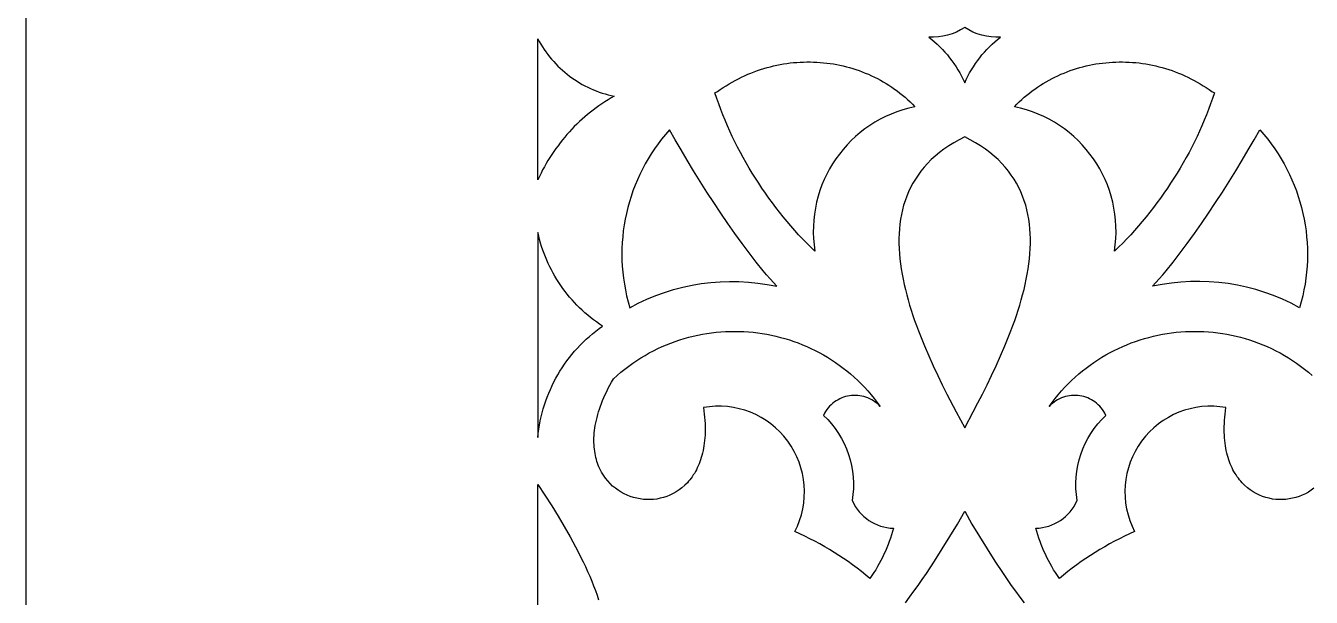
# Model space of a CAD drawing. Extents: x -660 to 660, y -460 to 460.
# Drawn here: x -660 to -509.4, y 122.3 to 189.2 of the extents above; entities that cross this region are included whole.
import ezdxf

# ---------------------------------------------------------------- set-up
doc = ezdxf.new("R2010")
doc.units = 0
doc.layers.add('LAYER_1', color=18, linetype='CONTINUOUS')

msp = doc.modelspace()

# ---------------------------------------------------------------- linework, layer by layer
at = {"layer": 'LAYER_1'}
for points in [[(-660, -460), (660, -460), (660, 460), (-660, 460)], [(-600, 171.2), (-600, 187.7), (-599.83, 187.38), (-599.65, 187.07), (-599.46, 186.75), (-599.26, 186.45), (-599.05, 186.15), (-598.84, 185.86), (-598.62, 185.57), (-598.39, 185.3), (-598.15, 185.02), (-597.91, 184.76), (-597.66, 184.5), (-597.4, 184.25), (-597.13, 184.01), (-596.86, 183.77), (-596.58, 183.55), (-596.3, 183.33), (-596.01, 183.11), (-595.72, 182.91), (-595.41, 182.71), (-595.11, 182.53), (-594.8, 182.35), (-594.48, 182.18), (-594.16, 182.02), (-593.83, 181.86), (-593.5, 181.72), (-593.16, 181.59), (-592.82, 181.46), (-592.47, 181.34), (-592.12, 181.24), (-591.77, 181.14), (-591.41, 181.05), (-591.05, 180.98), (-591.42, 180.76), (-591.78, 180.54), (-592.14, 180.32), (-592.49, 180.09), (-592.84, 179.85), (-593.18, 179.6), (-593.52, 179.35), (-593.85, 179.09), (-594.18, 178.82), (-594.5, 178.55), (-594.82, 178.27), (-595.13, 177.99), (-595.43, 177.7), (-595.73, 177.41), (-596.02, 177.11), (-596.31, 176.8), (-596.59, 176.49), (-596.86, 176.17), (-597.13, 175.85), (-597.39, 175.52), (-597.64, 175.18), (-597.89, 174.85), (-598.13, 174.5), (-598.37, 174.15), (-598.6, 173.8), (-598.82, 173.44), (-599.03, 173.08), (-599.24, 172.71), (-599.44, 172.34), (-599.63, 171.97), (-599.82, 171.59)], [(-550, 142.15), (-548.99, 144.05), (-548.46, 145.07), (-547.92, 146.11), (-547.38, 147.19), (-546.85, 148.29), (-546.32, 149.42), (-545.8, 150.57), (-545.29, 151.74), (-544.81, 152.92), (-544.58, 153.52), (-544.36, 154.12), (-544.14, 154.72), (-543.94, 155.32), (-543.74, 155.93), (-543.55, 156.53), (-543.37, 157.14), (-543.21, 157.74), (-543.05, 158.35), (-542.91, 158.95), (-542.78, 159.56), (-542.67, 160.16), (-542.57, 160.76), (-542.48, 161.36), (-542.41, 161.95), (-542.36, 162.54), (-542.32, 163.13), (-542.3, 163.72), (-542.3, 164.3), (-542.32, 164.87), (-542.36, 165.44), (-542.41, 166.01), (-542.49, 166.57), (-542.59, 167.12), (-542.71, 167.67), (-542.85, 168.21), (-543.02, 168.74), (-543.21, 169.26), (-543.42, 169.78), (-543.66, 170.28), (-543.93, 170.78), (-544.22, 171.27), (-544.54, 171.74), (-544.88, 172.21), (-545.26, 172.67), (-545.66, 173.11), (-546.09, 173.55), (-546.56, 173.97), (-547.05, 174.38), (-547.57, 174.77), (-548.13, 175.16), (-548.72, 175.53), (-549.34, 175.88), (-550, 176.22), (-550.66, 175.88), (-551.28, 175.53), (-551.87, 175.16), (-552.43, 174.77), (-552.95, 174.38), (-553.44, 173.97), (-553.91, 173.55), (-554.34, 173.11), (-554.74, 172.67), (-555.12, 172.21), (-555.46, 171.74), (-555.78, 171.27), (-556.07, 170.78), (-556.34, 170.28), (-556.58, 169.78), (-556.79, 169.26), (-556.98, 168.74), (-557.15, 168.21), (-557.29, 167.67), (-557.41, 167.12), (-557.51, 166.57), (-557.59, 166.01), (-557.64, 165.44), (-557.68, 164.87), (-557.7, 164.3), (-557.7, 163.72), (-557.68, 163.13), (-557.64, 162.54), (-557.59, 161.95), (-557.52, 161.36), (-557.43, 160.76), (-557.33, 160.16), (-557.22, 159.56), (-557.09, 158.95), (-556.95, 158.35), (-556.79, 157.74), (-556.63, 157.14), (-556.45, 156.53), (-556.26, 155.93), (-556.06, 155.32), (-555.86, 154.72), (-555.64, 154.12), (-555.42, 153.52), (-555.19, 152.92), (-554.71, 151.74), (-554.2, 150.57), (-553.68, 149.42), (-553.15, 148.29), (-552.62, 147.19), (-552.08, 146.11), (-551.01, 144.05)], [(-600, 141.02), (-599.95, 141.51), (-599.89, 142), (-599.81, 142.48), (-599.72, 142.96), (-599.61, 143.44), (-599.5, 143.91), (-599.37, 144.38), (-599.23, 144.85), (-599.08, 145.31), (-598.91, 145.76), (-598.73, 146.21), (-598.54, 146.66), (-598.34, 147.1), (-598.12, 147.53), (-597.9, 147.96), (-597.66, 148.38), (-597.41, 148.79), (-597.15, 149.2), (-596.88, 149.6), (-596.6, 149.99), (-596.31, 150.38), (-596.01, 150.76), (-595.69, 151.13), (-595.37, 151.49), (-595.03, 151.84), (-594.69, 152.19), (-594.33, 152.52), (-593.97, 152.85), (-593.6, 153.17), (-593.21, 153.47), (-592.82, 153.77), (-592.42, 154.06), (-592.78, 154.3), (-593.14, 154.55), (-593.48, 154.81), (-593.83, 155.07), (-594.16, 155.35), (-594.49, 155.63), (-594.81, 155.91), (-595.12, 156.21), (-595.42, 156.51), (-595.71, 156.82), (-596, 157.14), (-596.28, 157.46), (-596.55, 157.79), (-596.81, 158.12), (-597.07, 158.47), (-597.31, 158.81), (-597.55, 159.16), (-597.78, 159.52), (-598, 159.89), (-598.21, 160.25), (-598.41, 160.63), (-598.6, 161.01), (-598.78, 161.39), (-598.96, 161.78), (-599.12, 162.17), (-599.28, 162.56), (-599.42, 162.96), (-599.56, 163.37), (-599.68, 163.78), (-599.8, 164.19), (-599.9, 164.6), (-600, 165.02)]]:
    msp.add_lwpolyline(points, close=True, dxfattribs=at)
for points in [[(-550, 182.53, -0.125473), (-545.81, 187.88, -0.158351), (-550, 189, -0.158351), (-554.19, 187.88, -0.125473)], [(-567.55, 162.83), (-568.03, 163.3), (-568.51, 163.77), (-568.98, 164.26), (-569.45, 164.76), (-569.91, 165.26), (-570.36, 165.78), (-570.81, 166.3), (-571.25, 166.84), (-571.68, 167.38), (-572.11, 167.93), (-572.53, 168.48), (-572.94, 169.05), (-573.35, 169.62), (-573.75, 170.2), (-574.13, 170.78), (-574.51, 171.37), (-574.89, 171.96), (-575.25, 172.56), (-575.6, 173.17), (-575.94, 173.78), (-576.28, 174.39), (-576.6, 175.01), (-576.92, 175.64), (-577.22, 176.26), (-577.51, 176.89), (-577.8, 177.52), (-578.07, 178.16), (-578.33, 178.79), (-578.57, 179.43), (-578.81, 180.07), (-579.03, 180.71), (-579.25, 181.35), (-578.97, 181.5), (-578.63, 181.75), (-578.29, 181.98), (-577.94, 182.2), (-577.59, 182.42), (-577.23, 182.63), (-576.88, 182.82), (-576.51, 183.01), (-576.15, 183.19), (-575.78, 183.37), (-575.41, 183.53), (-575.04, 183.68), (-574.67, 183.83), (-574.29, 183.97), (-573.91, 184.09), (-573.53, 184.21), (-573.15, 184.32), (-572.76, 184.42), (-572.38, 184.52), (-571.99, 184.6), (-571.6, 184.68), (-571.21, 184.75), (-570.82, 184.8), (-570.43, 184.86), (-570.04, 184.9), (-569.65, 184.93), (-569.26, 184.95), (-568.87, 184.97), (-568.48, 184.98), (-568.09, 184.98), (-567.7, 184.97), (-567.31, 184.95), (-566.92, 184.92), (-566.53, 184.89), (-566.14, 184.85), (-565.76, 184.8), (-565.37, 184.74), (-564.99, 184.67), (-564.61, 184.59), (-564.23, 184.51), (-563.85, 184.41), (-563.48, 184.31), (-563.11, 184.2), (-562.74, 184.09), (-562.37, 183.96), (-562, 183.83), (-561.64, 183.68), (-561.28, 183.53), (-560.93, 183.37), (-560.58, 183.21), (-560.23, 183.03), (-559.88, 182.85), (-559.54, 182.66), (-559.21, 182.46), (-558.88, 182.25), (-558.55, 182.04), (-558.23, 181.81), (-557.91, 181.58), (-557.59, 181.34), (-557.29, 181.09), (-556.98, 180.84), (-556.68, 180.58), (-556.39, 180.3), (-556.1, 180.02), (-555.82, 179.74, 0.402098)], [(-532.45, 162.83, 0.402098), (-544.18, 179.74), (-543.9, 180.02), (-543.61, 180.3), (-543.32, 180.58), (-543.02, 180.84), (-542.71, 181.09), (-542.41, 181.34), (-542.09, 181.58), (-541.77, 181.81), (-541.45, 182.04), (-541.12, 182.25), (-540.79, 182.46), (-540.46, 182.66), (-540.12, 182.85), (-539.77, 183.03), (-539.42, 183.21), (-539.07, 183.37), (-538.72, 183.53), (-538.36, 183.68), (-538, 183.83), (-537.63, 183.96), (-537.26, 184.09), (-536.89, 184.2), (-536.52, 184.31), (-536.15, 184.41), (-535.77, 184.51), (-535.39, 184.59), (-535.01, 184.67), (-534.63, 184.74), (-534.24, 184.8), (-533.86, 184.85), (-533.47, 184.89), (-533.08, 184.92), (-532.69, 184.95), (-532.3, 184.97), (-531.91, 184.98), (-531.52, 184.98), (-531.13, 184.97), (-530.74, 184.95), (-530.35, 184.93), (-529.96, 184.9), (-529.57, 184.86), (-529.18, 184.8), (-528.79, 184.75), (-528.4, 184.68), (-528.01, 184.6), (-527.62, 184.52), (-527.24, 184.42), (-526.85, 184.32), (-526.47, 184.21), (-526.09, 184.09), (-525.71, 183.97), (-525.33, 183.83), (-524.96, 183.68), (-524.59, 183.53), (-524.22, 183.37), (-523.85, 183.19), (-523.49, 183.01), (-523.12, 182.82), (-522.77, 182.63), (-522.41, 182.42), (-522.06, 182.2), (-521.71, 181.98), (-521.37, 181.75), (-521.03, 181.5), (-520.75, 181.35), (-520.97, 180.71), (-521.19, 180.07), (-521.43, 179.43), (-521.67, 178.79), (-521.93, 178.16), (-522.2, 177.52), (-522.49, 176.89), (-522.78, 176.26), (-523.08, 175.64), (-523.4, 175.01), (-523.72, 174.39), (-524.06, 173.78), (-524.4, 173.17), (-524.75, 172.56), (-525.11, 171.96), (-525.49, 171.37), (-525.87, 170.78), (-526.25, 170.2), (-526.65, 169.62), (-527.06, 169.05), (-527.47, 168.48), (-527.89, 167.93), (-528.32, 167.38), (-528.75, 166.84), (-529.19, 166.3), (-529.64, 165.78), (-530.09, 165.26), (-530.55, 164.76), (-531.02, 164.26), (-531.49, 163.77), (-531.97, 163.3)], [(-589.23, 156.22, -0.182436), (-572.02, 158.72), (-572.41, 159.15), (-572.8, 159.6), (-573.2, 160.07), (-573.61, 160.55), (-574.42, 161.56), (-575.25, 162.63), (-576.08, 163.74), (-576.91, 164.89), (-577.74, 166.08), (-578.57, 167.29), (-579.38, 168.51), (-580.19, 169.75), (-580.98, 171), (-581.75, 172.24), (-582.5, 173.47), (-583.23, 174.68), (-583.92, 175.87), (-584.59, 177.03), (-585.05, 176.49), (-585.5, 175.95), (-585.92, 175.39), (-586.33, 174.82), (-586.71, 174.24), (-587.08, 173.65), (-587.43, 173.04), (-587.75, 172.43), (-588.06, 171.81), (-588.34, 171.18), (-588.61, 170.55), (-588.86, 169.9), (-589.08, 169.25), (-589.28, 168.59), (-589.47, 167.93), (-589.63, 167.26), (-589.77, 166.58), (-589.89, 165.9), (-589.99, 165.22), (-590.06, 164.53), (-590.12, 163.84), (-590.15, 163.15), (-590.16, 162.46), (-590.15, 161.76), (-590.11, 161.07), (-590.05, 160.37), (-589.98, 159.68), (-589.87, 158.98), (-589.75, 158.29), (-589.6, 157.6), (-589.43, 156.91)], [(-527.98, 158.72), (-527.59, 159.15), (-527.2, 159.6), (-526.8, 160.07), (-526.39, 160.55), (-525.58, 161.56), (-524.75, 162.63), (-523.92, 163.74), (-523.09, 164.89), (-522.26, 166.08), (-521.43, 167.29), (-520.62, 168.51), (-519.81, 169.75), (-519.02, 171), (-518.25, 172.24), (-517.5, 173.47), (-516.77, 174.68), (-516.08, 175.87), (-515.41, 177.03), (-514.95, 176.49), (-514.5, 175.95), (-514.08, 175.39), (-513.67, 174.82), (-513.29, 174.24), (-512.92, 173.65), (-512.57, 173.04), (-512.25, 172.43), (-511.94, 171.81), (-511.66, 171.18), (-511.39, 170.55), (-511.14, 169.9), (-510.92, 169.25), (-510.72, 168.59), (-510.53, 167.93), (-510.37, 167.26), (-510.23, 166.58), (-510.11, 165.9), (-510.01, 165.22), (-509.94, 164.53), (-509.88, 163.84), (-509.85, 163.15), (-509.84, 162.46), (-509.85, 161.76), (-509.89, 161.07), (-509.95, 160.37), (-510.02, 159.68), (-510.13, 158.98), (-510.25, 158.29), (-510.4, 157.6), (-510.57, 156.91), (-510.77, 156.22, 0.182436)], [(-591.16, 147.9), (-590.72, 148.29), (-590.28, 148.67), (-589.82, 149.04), (-589.36, 149.39), (-588.89, 149.72), (-588.42, 150.04), (-587.94, 150.35), (-587.45, 150.64), (-586.96, 150.92), (-586.46, 151.18), (-585.96, 151.43), (-585.45, 151.66), (-584.94, 151.88), (-584.43, 152.08), (-583.91, 152.27), (-583.38, 152.45), (-582.86, 152.61), (-582.33, 152.76), (-581.8, 152.89), (-581.26, 153.01), (-580.73, 153.12), (-580.19, 153.21), (-579.65, 153.28), (-579.11, 153.34), (-578.57, 153.39), (-578.03, 153.43), (-577.48, 153.45), (-576.94, 153.45), (-576.4, 153.45), (-575.86, 153.42), (-575.32, 153.39), (-574.78, 153.34), (-574.24, 153.28), (-573.71, 153.2), (-573.17, 153.11), (-572.64, 153), (-572.11, 152.89), (-571.58, 152.75), (-571.06, 152.61), (-570.54, 152.45), (-570.03, 152.28), (-569.52, 152.09), (-569.01, 151.89), (-568.51, 151.68), (-568.01, 151.45), (-567.52, 151.21), (-567.03, 150.96), (-566.55, 150.69), (-566.07, 150.41), (-565.61, 150.12), (-565.14, 149.82), (-564.69, 149.5), (-564.24, 149.16), (-563.8, 148.82), (-563.37, 148.46), (-562.95, 148.09), (-562.53, 147.7), (-562.13, 147.31), (-561.73, 146.9), (-561.34, 146.47), (-560.96, 146.04), (-560.59, 145.59), (-560.24, 145.12), (-559.89, 144.65), (-560.07, 144.84), (-560.27, 145.01), (-560.47, 145.17), (-560.68, 145.32), (-560.89, 145.45), (-561.11, 145.56), (-561.34, 145.66), (-561.57, 145.75), (-561.8, 145.82), (-562.04, 145.88), (-562.28, 145.92), (-562.52, 145.94), (-562.76, 145.96), (-563, 145.96), (-563.24, 145.94), (-563.48, 145.91), (-563.72, 145.87), (-563.95, 145.81), (-564.18, 145.74), (-564.41, 145.66), (-564.63, 145.56), (-564.84, 145.45), (-565.05, 145.33), (-565.26, 145.19), (-565.45, 145.04), (-565.64, 144.87), (-565.82, 144.7), (-565.98, 144.51), (-566.14, 144.31), (-566.29, 144.09), (-566.42, 143.86), (-566.54, 143.62, -0.249326), (-563.18, 133.65), (-563, 133.29), (-562.81, 132.96), (-562.59, 132.64), (-562.35, 132.34), (-562.09, 132.06), (-561.82, 131.79), (-561.52, 131.55), (-561.22, 131.33), (-560.89, 131.13), (-560.56, 130.95), (-560.21, 130.8), (-559.85, 130.67), (-559.48, 130.57), (-559.11, 130.49), (-558.72, 130.43), (-558.33, 130.41), (-558.45, 130.02), (-558.57, 129.64), (-558.69, 129.25), (-558.83, 128.87), (-558.98, 128.49), (-559.13, 128.12), (-559.29, 127.74), (-559.46, 127.37), (-559.64, 127), (-559.82, 126.64), (-560.01, 126.28), (-560.21, 125.92), (-560.42, 125.56), (-560.64, 125.21), (-560.86, 124.87), (-561.1, 124.52), (-561.59, 124.93), (-562.1, 125.34), (-562.61, 125.73), (-563.13, 126.12), (-563.65, 126.5), (-564.19, 126.87), (-564.73, 127.23), (-565.28, 127.58), (-565.84, 127.92), (-566.4, 128.25), (-566.97, 128.57), (-567.54, 128.88), (-568.13, 129.18), (-568.72, 129.47), (-569.31, 129.75), (-569.91, 130.02, 0.623384), (-580.6, 144.53), (-580.55, 144.14), (-580.5, 143.76), (-580.47, 143.39), (-580.44, 143.02), (-580.42, 142.66), (-580.41, 142.31), (-580.4, 141.97), (-580.41, 141.64), (-580.42, 141.31), (-580.44, 140.99), (-580.47, 140.67), (-580.5, 140.37), (-580.54, 140.07), (-580.59, 139.78), (-580.65, 139.49), (-580.71, 139.21), (-580.78, 138.94), (-580.86, 138.68), (-580.94, 138.43), (-581.03, 138.18), (-581.12, 137.94), (-581.22, 137.7), (-581.32, 137.47), (-581.43, 137.25), (-581.55, 137.04), (-581.67, 136.83), (-581.8, 136.64), (-581.93, 136.44), (-582.06, 136.26), (-582.2, 136.08), (-582.35, 135.91), (-582.49, 135.74), (-582.8, 135.43), (-583.12, 135.15), (-583.46, 134.89), (-583.8, 134.66), (-584.16, 134.46), (-584.53, 134.28), (-584.9, 134.13), (-585.28, 134.01), (-585.67, 133.91), (-586.06, 133.83), (-586.45, 133.78), (-586.85, 133.76), (-587.24, 133.76), (-587.64, 133.79), (-588.03, 133.84), (-588.42, 133.91), (-588.8, 134.01), (-589.18, 134.13), (-589.55, 134.28), (-589.91, 134.45), (-590.26, 134.64), (-590.6, 134.85), (-590.92, 135.09), (-591.24, 135.35), (-591.53, 135.64), (-591.81, 135.94), (-592.08, 136.27), (-592.32, 136.62), (-592.54, 136.99), (-592.74, 137.38), (-592.84, 137.59), (-592.92, 137.8), (-593, 138.01), (-593.08, 138.23), (-593.14, 138.46), (-593.2, 138.69), (-593.26, 138.92), (-593.3, 139.17), (-593.34, 139.41), (-593.38, 139.66), (-593.4, 139.92), (-593.42, 140.18), (-593.43, 140.45), (-593.43, 140.72), (-593.43, 140.99), (-593.41, 141.27), (-593.39, 141.56), (-593.36, 141.85), (-593.32, 142.15), (-593.27, 142.45), (-593.21, 142.75), (-593.15, 143.06), (-593.07, 143.38), (-592.99, 143.7), (-592.89, 144.02), (-592.79, 144.35), (-592.67, 144.69), (-592.55, 145.02), (-592.41, 145.37), (-592.27, 145.72), (-592.11, 146.07), (-591.94, 146.42), (-591.76, 146.79), (-591.57, 147.15), (-591.37, 147.52)]]:
    msp.add_lwpolyline(points, format="xyb", close=True, dxfattribs=at)
msp.add_lwpolyline([(-509.08, 135.09), (-509.4, 134.85), (-509.74, 134.64), (-510.09, 134.45), (-510.45, 134.28), (-510.82, 134.13), (-511.2, 134.01), (-511.58, 133.91), (-511.97, 133.84), (-512.36, 133.79), (-512.76, 133.76), (-513.15, 133.76), (-513.55, 133.78), (-513.94, 133.83), (-514.33, 133.91), (-514.72, 134.01), (-515.1, 134.13), (-515.47, 134.28), (-515.84, 134.46), (-516.2, 134.66), (-516.54, 134.89), (-516.88, 135.15), (-517.2, 135.43), (-517.51, 135.74), (-517.65, 135.91), (-517.8, 136.08), (-517.94, 136.26), (-518.07, 136.44), (-518.2, 136.64), (-518.33, 136.83), (-518.45, 137.04), (-518.57, 137.25), (-518.68, 137.47), (-518.78, 137.7), (-518.88, 137.94), (-518.97, 138.18), (-519.06, 138.43), (-519.14, 138.68), (-519.22, 138.94), (-519.29, 139.21), (-519.35, 139.49), (-519.41, 139.78), (-519.46, 140.07), (-519.5, 140.37), (-519.53, 140.67), (-519.56, 140.99), (-519.58, 141.31), (-519.59, 141.64), (-519.6, 141.97), (-519.59, 142.31), (-519.58, 142.66), (-519.56, 143.02), (-519.53, 143.39), (-519.5, 143.76), (-519.45, 144.14), (-519.4, 144.53, 0.623384), (-530.09, 130.02), (-530.69, 129.75), (-531.28, 129.47), (-531.87, 129.18), (-532.46, 128.88), (-533.03, 128.57), (-533.6, 128.25), (-534.16, 127.92), (-534.72, 127.58), (-535.27, 127.23), (-535.81, 126.87), (-536.35, 126.5), (-536.87, 126.12), (-537.39, 125.73), (-537.9, 125.34), (-538.41, 124.93), (-538.9, 124.52), (-539.14, 124.87), (-539.36, 125.21), (-539.58, 125.56), (-539.79, 125.92), (-539.99, 126.28), (-540.18, 126.64), (-540.36, 127), (-540.54, 127.37), (-540.71, 127.74), (-540.87, 128.12), (-541.02, 128.49), (-541.17, 128.87), (-541.31, 129.25), (-541.43, 129.64), (-541.55, 130.02), (-541.67, 130.41), (-541.28, 130.43), (-540.89, 130.49), (-540.52, 130.57), (-540.15, 130.67), (-539.79, 130.8), (-539.44, 130.95), (-539.11, 131.13), (-538.78, 131.33), (-538.48, 131.55), (-538.18, 131.79), (-537.91, 132.06), (-537.65, 132.34), (-537.41, 132.64), (-537.19, 132.96), (-537, 133.29), (-536.82, 133.65, -0.249326), (-533.46, 143.62), (-533.58, 143.86), (-533.71, 144.09), (-533.86, 144.31), (-534.02, 144.51), (-534.18, 144.7), (-534.36, 144.87), (-534.55, 145.04), (-534.74, 145.19), (-534.95, 145.33), (-535.16, 145.45), (-535.37, 145.56), (-535.59, 145.66), (-535.82, 145.74), (-536.05, 145.81), (-536.28, 145.87), (-536.52, 145.91), (-536.76, 145.94), (-537, 145.96), (-537.24, 145.96), (-537.48, 145.94), (-537.72, 145.92), (-537.96, 145.88), (-538.2, 145.82), (-538.43, 145.75), (-538.66, 145.66), (-538.89, 145.56), (-539.11, 145.45), (-539.32, 145.32), (-539.53, 145.17), (-539.73, 145.01), (-539.93, 144.84), (-540.11, 144.65), (-539.76, 145.12), (-539.41, 145.59), (-539.04, 146.04), (-538.66, 146.47), (-538.27, 146.9), (-537.87, 147.31), (-537.47, 147.7), (-537.05, 148.09), (-536.63, 148.46), (-536.2, 148.82), (-535.76, 149.16), (-535.31, 149.5), (-534.86, 149.82), (-534.39, 150.12), (-533.93, 150.41), (-533.45, 150.69), (-532.97, 150.96), (-532.48, 151.21), (-531.99, 151.45), (-531.49, 151.68), (-530.99, 151.89), (-530.48, 152.09), (-529.97, 152.28), (-529.46, 152.45), (-528.94, 152.61), (-528.42, 152.75), (-527.89, 152.89), (-527.36, 153), (-526.83, 153.11), (-526.29, 153.2), (-525.76, 153.28), (-525.22, 153.34), (-524.68, 153.39), (-524.14, 153.42), (-523.6, 153.45), (-523.06, 153.45), (-522.52, 153.45), (-521.97, 153.43), (-521.43, 153.39), (-520.89, 153.34), (-520.35, 153.28), (-519.81, 153.21), (-519.27, 153.12), (-518.74, 153.01), (-518.2, 152.89), (-517.67, 152.76), (-517.14, 152.61), (-516.62, 152.45), (-516.09, 152.27), (-515.57, 152.08), (-515.06, 151.88), (-514.55, 151.66), (-514.04, 151.43), (-513.54, 151.18), (-513.04, 150.92), (-512.55, 150.64), (-512.06, 150.35), (-511.58, 150.04), (-511.11, 149.72), (-510.64, 149.39), (-510.18, 149.04), (-509.72, 148.67), (-509.28, 148.29)], format="xyb", dxfattribs=at)
for points in [[(-600, 102.52), (-600, 135.52), (-599.18, 134.27), (-598.38, 133.03), (-597.63, 131.81), (-596.91, 130.6), (-596.23, 129.41), (-595.58, 128.23), (-595.28, 127.65), (-594.99, 127.07), (-594.7, 126.49), (-594.43, 125.92), (-594.17, 125.35), (-593.92, 124.79), (-593.69, 124.23), (-593.47, 123.67), (-593.26, 123.11), (-593.06, 122.56), (-592.88, 122.02)], [(-556.95, 121.66), (-556.45, 122.34), (-555.95, 123.03), (-555.45, 123.72), (-554.97, 124.42), (-554.49, 125.13), (-553.54, 126.54), (-552.62, 127.98), (-551.72, 129.43), (-550.85, 130.9), (-550, 132.39), (-549.15, 130.9), (-548.28, 129.43), (-547.38, 127.98), (-546.46, 126.54), (-545.51, 125.13), (-545.03, 124.42), (-544.55, 123.72), (-544.05, 123.03), (-543.55, 122.34), (-543.05, 121.66)]]:
    msp.add_lwpolyline(points, dxfattribs=at)

doc.saveas('drawing.dxf')
